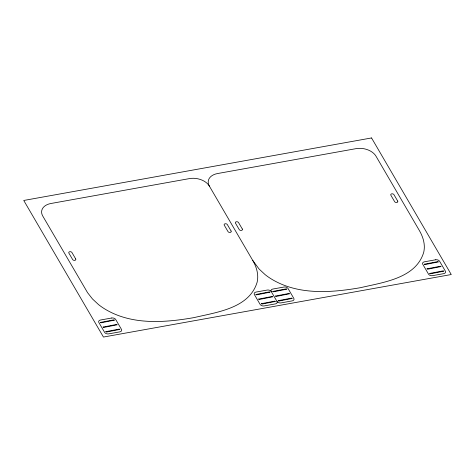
<?xml version="1.0" encoding="UTF-8"?>
<svg xmlns="http://www.w3.org/2000/svg" width="475" height="475" viewBox="0 0 475 475"><rect width="100%" height="100%" fill="white"/><g stroke="black" fill="none" stroke-linecap="round" stroke-linejoin="round"><path stroke-width="0.71" d="M252.742 260.437L259.113 269.046L265.169 274.669A55.225 36.522 10.4 0 0 272.329 279.579C298.923 295.266 331.455 292.754 360.662 287.648C383.141 282.31 415.839 278.421 423.7 252.373A55.225 36.522 10.4 0 0 424.312 246.062C424.116 240.534 422.103 235.232 419.348 230.488L375.98 156.168A15.342 10.147 10.4 0 0 356.096 148.639L217.538 173.547A15.342 10.147 10.4 0 0 209.374 186.111L252.742 260.437C255.497 265.181 257.509 270.483 257.705 276.011A55.225 36.522 10.4 0 1 257.1 282.316C249.238 308.364 216.535 312.259 194.055 317.597C164.849 322.703 132.317 325.215 105.723 309.528A55.225 36.522 10.4 0 1 98.562 304.617L92.506 298.995L87.548 292.653L42.768 216.06A15.342 10.147 10.4 0 1 50.932 203.496L189.489 178.588A15.342 10.147 10.4 0 1 209.374 186.111M271.225 291.555L276.973 301.399A3.07 2.031 10.4 0 0 280.951 302.902L292.167 300.889A3.07 2.031 10.4 0 0 293.799 298.371L288.058 288.533A3.07 2.031 10.4 0 0 284.08 287.025L272.858 289.043A3.07 2.031 10.4 0 0 271.225 291.555A3.07 2.031 10.4 0 0 267.253 290.053L256.031 292.066A3.07 2.031 10.4 0 0 254.398 294.583L260.14 304.422A3.07 2.031 10.4 0 0 264.118 305.93L275.34 303.911A3.07 2.031 10.4 0 0 276.973 301.399M100.421 322.436L101.056 322.81L114.511 320.144L113.887 319.835L100.427 322.418M103.117 327.061L103.752 327.429L117.212 324.787L116.612 324.455L103.117 327.061M105.812 331.681L106.448 332.049L119.908 329.407L119.278 329.08L105.818 331.657M255.942 294.482L256.571 294.856L270.038 292.208L269.438 291.876L255.942 294.482M258.637 299.102L259.267 299.476L272.727 296.81L272.098 296.501L258.643 299.084M261.333 303.727L261.962 304.095L275.423 301.429L274.829 301.12L261.345 303.679M272.775 291.46L273.404 291.828L286.858 289.162L286.265 288.853L272.775 291.436M275.47 296.079L276.1 296.453L289.554 293.782L288.96 293.473L275.476 296.038M278.166 300.699L278.795 301.073L292.256 298.425L291.626 298.098L278.166 300.699M424.335 264.213L424.965 264.587L438.425 261.921L437.825 261.612L424.335 264.195M427.031 268.838L427.66 269.206L441.121 266.54L440.521 266.232L427.037 268.791M429.727 273.457L430.356 273.826L443.816 271.183L443.187 270.857L429.727 273.434M371.545 137.946L23.75 200.462L103.455 337.054L451.25 274.538L371.545 137.946M111.732 318.007L100.51 320.019A3.07 2.031 10.4 0 0 98.877 322.537L104.625 332.375A3.07 2.031 10.4 0 0 108.597 333.883L119.819 331.865A3.07 2.031 10.4 0 0 121.452 329.353L115.71 319.509A3.07 2.031 10.4 0 0 111.732 318.007M435.64 259.783L424.424 261.802A3.07 2.031 10.4 0 0 422.792 264.314L428.533 274.158A3.07 2.031 10.4 0 0 432.511 275.66L443.727 273.642A3.07 2.031 10.4 0 0 445.36 271.13L439.618 261.286A3.07 2.031 10.4 0 0 435.64 259.783M397.7 201.091L393.947 194.661A1.686 1.116 10.4 0 0 391.762 193.836A1.686 1.116 10.4 0 0 390.866 195.219L394.618 201.643A1.686 1.116 10.4 0 0 396.803 202.475A1.686 1.116 10.4 0 0 397.7 201.091M242.315 229.021L238.563 222.591A1.686 1.116 10.4 0 0 236.378 221.766A1.686 1.116 10.4 0 0 235.475 223.149L239.228 229.573A1.686 1.116 10.4 0 0 241.419 230.405A1.686 1.116 10.4 0 0 242.315 229.021M231.093 231.04L227.347 224.61A1.686 1.116 10.4 0 0 225.156 223.778A1.686 1.116 10.4 0 0 224.259 225.162L228.012 231.592A1.686 1.116 10.4 0 0 230.197 232.417A1.686 1.116 10.4 0 0 231.093 231.04M75.709 258.97L71.957 252.54A1.686 1.116 10.4 0 0 69.772 251.714A1.686 1.116 10.4 0 0 68.875 253.092L72.622 259.522A1.686 1.116 10.4 0 0 74.812 260.348A1.686 1.116 10.4 0 0 75.709 258.97"/></g></svg>
